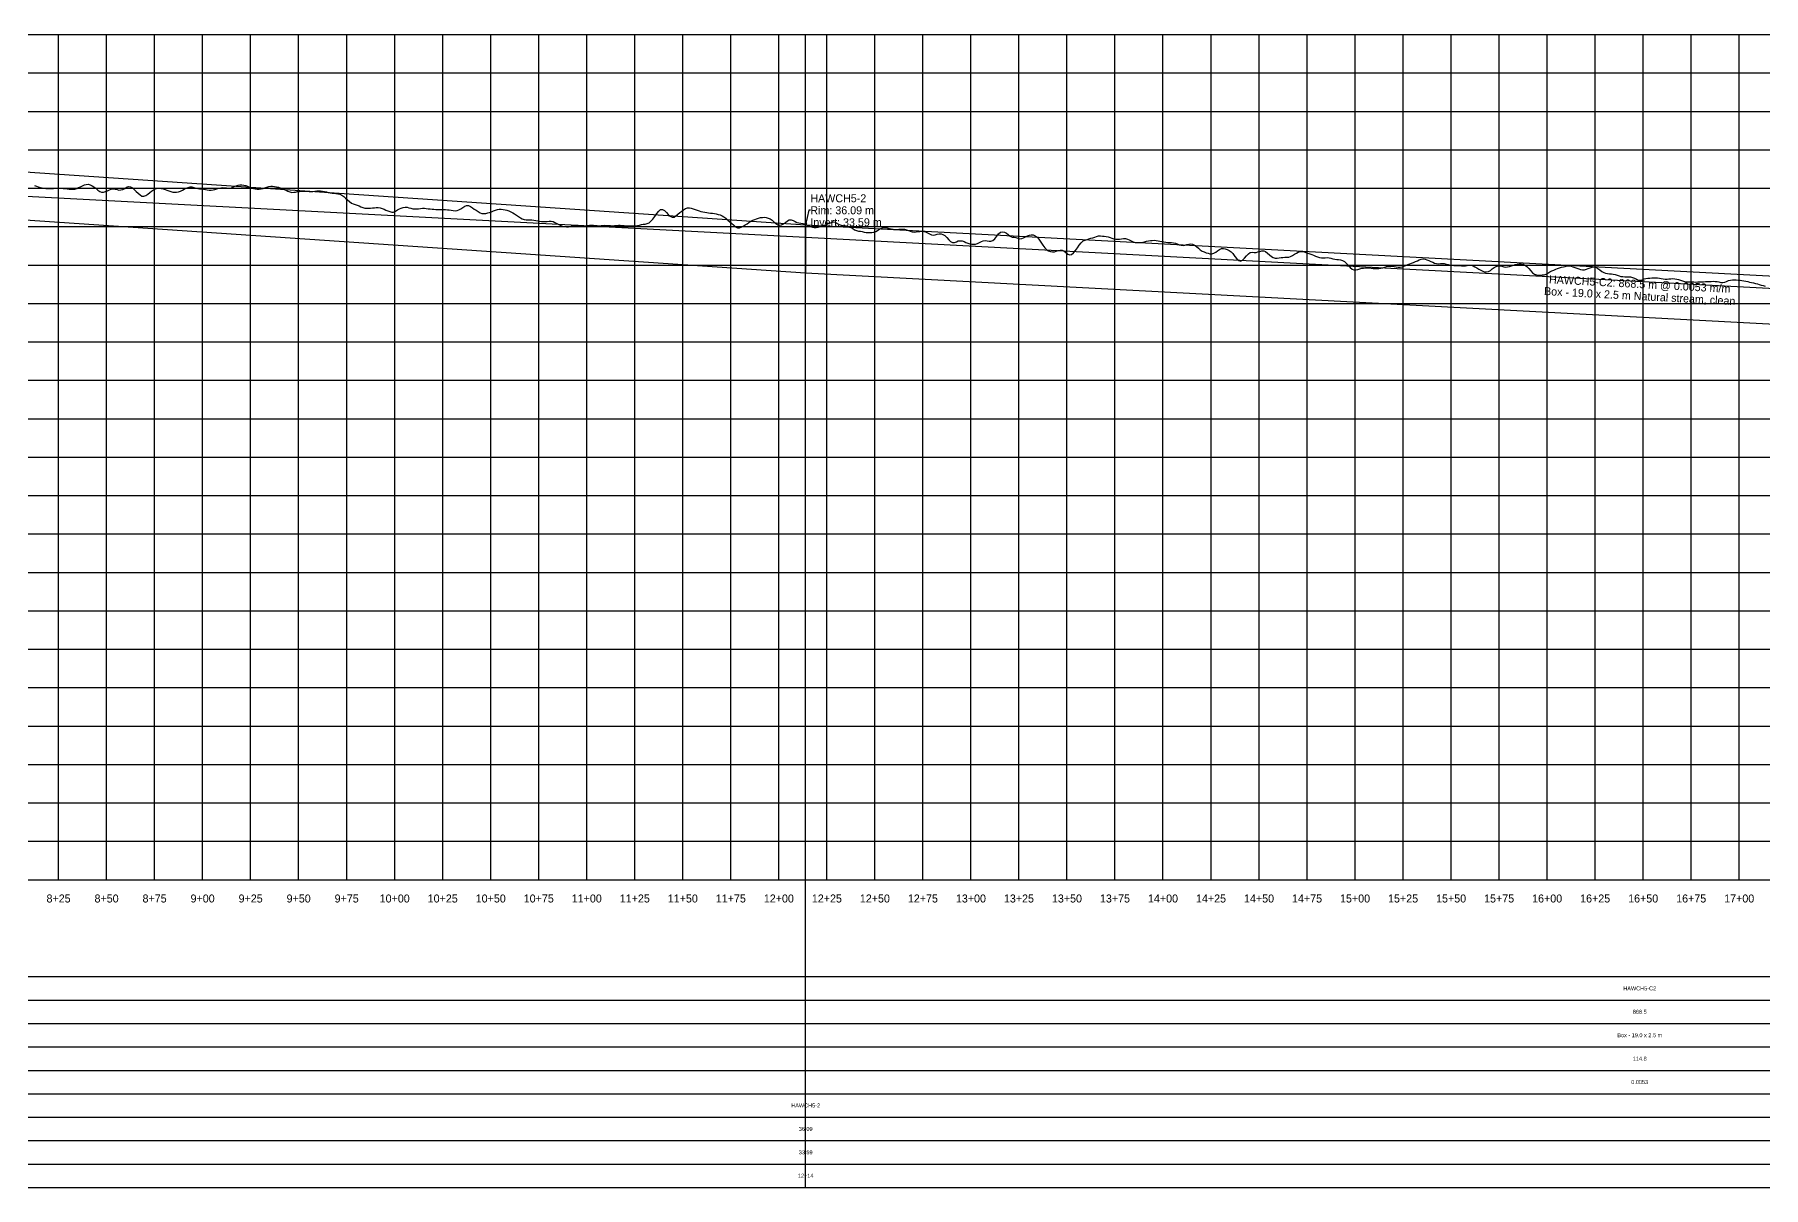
# Model space of a CAD drawing. Extents: x -64 to 7102, y -140 to 462.
# Drawn here: x 813 to 1713, y -140 to 460 of the extents above; entities that cross this region are included whole.
import ezdxf
from ezdxf.enums import TextEntityAlignment as Align

# ---------------------------------------------------------------- set-up
doc = ezdxf.new("R2010")
doc.units = 0
for name, color, linetype in [('Annotation', 7, 'Continuous'), ('Annotation_Table', 254, 'Continuous'), ('Crown', 7, 'Continuous'), ('Grid', 254, 'Continuous'), ('Grid_Text', 7, 'Continuous'), ('Ground_Elevation', 3, 'Continuous'), ('Hydraulic_Grade', 5, 'Continuous'), ('Invert', 7, 'Continuous'), ('Structure', 7, 'Continuous')]:
    doc.layers.add(name, color=color, linetype=linetype)

msp = doc.modelspace()

# ---------------------------------------------------------------- linework, layer by layer
at = {"layer": 'Annotation', "color": 0}
msp.add_lwpolyline([(1213.96, 360.9), (1213.76, 361.88), (1214.55, 361.7)], close=True, dxfattribs=at)
msp.add_lwpolyline([(1216.4, 368.52), (1215.66, 368.52), (1213.96, 360.9)], dxfattribs=at)
at = {"layer": 'Annotation_Table', "color": 254}
for points in [[(1213.96, -140.21), (1213.96, 460)], [(-25, -30.48), (7074.95, -30.48)], [(-25, -42.67), (7074.95, -42.67)], [(-25, -54.86), (7074.95, -54.86)], [(-25, -67.06), (7074.95, -67.06)], [(-25, -79.25), (7074.95, -79.25)], [(-25, -91.44), (7074.95, -91.44)], [(-25, -103.63), (7074.95, -103.63)], [(-25, -115.82), (7074.95, -115.82)], [(-25, -128.02), (7074.95, -128.02)], [(-25, -140.21), (7074.95, -140.21)]]:
    msp.add_lwpolyline(points, dxfattribs=at)
at = {"layer": 'Crown', "color": 0}
for points in [[(0, 443.4), (1213.96, 360.9)], [(1213.96, 360.9), (1213.96, 360.9)], [(1213.96, 360.9), (2082.44, 315.04)]]:
    msp.add_lwpolyline(points, dxfattribs=at)
at = {"layer": 'Grid', "color": 254}
for points in [[(-25, 460), (7075, 460)], [(825, 20), (825, 460)], [(850, 20), (850, 460)], [(875, 20), (875, 460)], [(900, 20), (900, 460)], [(925, 20), (925, 460)], [(950, 20), (950, 460)], [(975, 20), (975, 460)], [(1000, 20), (1000, 460)], [(1025, 20), (1025, 460)], [(1050, 20), (1050, 460)], [(1075, 20), (1075, 460)], [(1100, 20), (1100, 460)], [(1125, 20), (1125, 460)], [(1150, 20), (1150, 460)], [(1175, 20), (1175, 460)], [(1200, 20), (1200, 460)], [(1225, 20), (1225, 460)], [(1250, 20), (1250, 460)], [(1275, 20), (1275, 460)], [(1300, 20), (1300, 460)], [(1325, 20), (1325, 460)], [(1350, 20), (1350, 460)], [(1375, 20), (1375, 460)], [(1400, 20), (1400, 460)], [(1425, 20), (1425, 460)], [(1450, 20), (1450, 460)], [(1475, 20), (1475, 460)], [(1500, 20), (1500, 460)], [(1525, 20), (1525, 460)], [(1550, 20), (1550, 460)], [(1575, 20), (1575, 460)], [(1600, 20), (1600, 460)], [(1625, 20), (1625, 460)], [(1650, 20), (1650, 460)], [(1675, 20), (1675, 460)], [(1700, 20), (1700, 460)], [(-25, 440), (7075, 440)], [(-25, 420), (7075, 420)], [(-25, 400), (7075, 400)], [(-25, 380), (7075, 380)], [(-25, 360), (7075, 360)], [(-25, 340), (7075, 340)], [(-25, 320), (7075, 320)], [(-25, 300), (7075, 300)], [(-25, 280), (7075, 280)], [(-25, 260), (7075, 260)], [(-25, 240), (7075, 240)], [(-25, 220), (7075, 220)], [(-25, 200), (7075, 200)], [(-25, 180), (7075, 180)], [(-25, 160), (7075, 160)], [(-25, 140), (7075, 140)], [(-25, 120), (7075, 120)], [(-25, 100), (7075, 100)], [(-25, 80), (7075, 80)], [(-25, 60), (7075, 60)], [(-25, 40), (7075, 40)], [(-25, 20), (7075, 20)]]:
    msp.add_lwpolyline(points, dxfattribs=at)
at = {"layer": 'Ground_Elevation', "color": 3}
msp.add_lwpolyline([(812.44, 381.43), (813.44, 381.07), (814.44, 380.71), (815.44, 380.43), (816.44, 380.21), (817.44, 380.03), (818.44, 379.88), (819.44, 379.83), (820.44, 379.8), (821.44, 379.83), (822.44, 379.88), (823.44, 379.98), (824.44, 380.04), (825.44, 380.02), (826.44, 379.99), (827.44, 379.9), (828.44, 379.78), (829.44, 379.66), (830.44, 379.59), (831.44, 379.56), (832.44, 379.51), (833.44, 379.55), (834.44, 379.87), (835.44, 380.34), (836.44, 380.79), (837.44, 381.25), (838.44, 381.71), (839.44, 382.02), (840.44, 382.06), (841.44, 381.82), (842.44, 381.33), (843.44, 380.7), (844.44, 380.02), (845.44, 379.08), (846.44, 378.25), (847.44, 377.91), (848.44, 377.96), (849.44, 378.3), (850.44, 378.69), (851.44, 379.18), (852.44, 379.59), (853.44, 379.74), (854.44, 379.59), (855.44, 379.3), (856.44, 379.06), (857.44, 379.09), (858.44, 379.33), (859.44, 379.86), (860.44, 380.5), (861.44, 380.89), (862.44, 380.8), (863.44, 380.26), (864.44, 379.36), (865.44, 378.33), (866.44, 377.46), (867.44, 376.65), (868.44, 375.92), (869.44, 375.8), (870.44, 376.21), (871.44, 376.93), (872.44, 377.8), (873.44, 378.56), (874.44, 379.21), (875.44, 379.68), (876.44, 379.96), (877.44, 380.03), (878.44, 379.9), (879.44, 379.61), (880.44, 379.29), (881.44, 378.95), (882.44, 378.63), (883.44, 378.27), (884.44, 378.02), (885.44, 377.93), (886.44, 377.97), (887.44, 378.17), (888.44, 378.47), (889.44, 378.96), (890.44, 379.5), (891.44, 380.03), (892.44, 380.46), (893.44, 380.77), (894.44, 380.74), (895.44, 380.41), (896.44, 380.06), (897.44, 379.82), (898.44, 379.73), (899.44, 379.67), (900.44, 379.56), (901.44, 379.37), (902.44, 379.18), (903.44, 379.07), (904.44, 379.03), (905.44, 379.11), (906.44, 379.36), (907.44, 379.73), (908.44, 380.04), (909.44, 380.24), (910.44, 380.32), (911.44, 380.27), (912.44, 380.16), (913.44, 380.08), (914.44, 380.11), (915.44, 380.41), (916.44, 380.87), (917.44, 381.29), (918.44, 381.6), (919.44, 381.77), (920.44, 381.8), (921.44, 381.68), (922.44, 381.44), (923.44, 381.07), (924.44, 380.64), (925.44, 380.25), (926.44, 379.93), (927.44, 379.68), (928.44, 379.5), (929.44, 379.48), (930.44, 379.61), (931.44, 379.8), (932.44, 380.21), (933.44, 380.62), (934.44, 380.89), (935.44, 381.1), (936.44, 381.11), (937.44, 380.97), (938.44, 380.76), (939.44, 380.53), (940.44, 380.19), (941.44, 379.77), (942.44, 379.41), (943.44, 378.95), (944.44, 378.44), (945.44, 378.08), (946.44, 377.83), (947.44, 377.87), (948.44, 378.02), (949.44, 378.22), (950.44, 378.35), (951.44, 378.45), (952.44, 378.53), (953.44, 378.55), (954.44, 378.48), (955.44, 378.37), (956.44, 378.32), (957.44, 378.38), (958.44, 378.5), (959.44, 378.61), (960.44, 378.71), (961.44, 378.66), (962.44, 378.5), (963.44, 378.28), (964.44, 378.07), (965.44, 377.86), (966.44, 377.64), (967.44, 377.48), (968.44, 377.41), (969.44, 377.34), (970.44, 377.17), (971.44, 376.89), (972.44, 376.4), (973.44, 375.74), (974.44, 374.91), (975.44, 373.98), (976.44, 373.03), (977.44, 372.25), (978.44, 371.82), (979.44, 371.52), (980.44, 371.19), (981.44, 370.82), (982.44, 370.37), (983.44, 369.97), (984.44, 369.71), (985.44, 369.62), (986.44, 369.64), (987.44, 369.7), (988.44, 369.77), (989.44, 369.86), (990.44, 369.9), (991.44, 369.89), (992.44, 369.75), (993.44, 369.45), (994.44, 369.08), (995.44, 368.66), (996.44, 368.23), (997.44, 367.81), (998.44, 367.53), (999.44, 367.62), (1000.44, 368.1), (1001.44, 368.74), (1002.44, 369.27), (1003.44, 369.65), (1004.44, 369.95), (1005.44, 370.15), (1006.44, 370.13), (1007.44, 369.87), (1008.44, 369.55), (1009.44, 369.33), (1010.44, 369.25), (1011.44, 369.26), (1012.44, 369.35), (1013.44, 369.51), (1014.44, 369.64), (1015.44, 369.63), (1016.44, 369.5), (1017.44, 369.34), (1018.44, 369.23), (1019.44, 369.16), (1020.44, 369.08), (1021.44, 369), (1022.44, 368.93), (1023.44, 368.93), (1024.44, 368.97), (1025.44, 368.96), (1026.44, 368.91), (1027.44, 368.83), (1028.44, 368.72), (1029.44, 368.57), (1030.44, 368.39), (1031.44, 368.29), (1032.44, 368.39), (1033.44, 368.71), (1034.44, 369.27), (1035.44, 369.95), (1036.44, 370.59), (1037.44, 371), (1038.44, 370.97), (1039.44, 370.52), (1040.44, 369.85), (1041.44, 369.17), (1042.44, 368.5), (1043.44, 367.81), (1044.44, 367.23), (1045.44, 366.87), (1046.44, 366.77), (1047.44, 366.9), (1048.44, 367.13), (1049.44, 367.44), (1050.44, 367.8), (1051.44, 368.16), (1052.44, 368.54), (1053.44, 368.86), (1054.44, 369.07), (1055.44, 369.09), (1056.44, 368.98), (1057.44, 368.82), (1058.44, 368.58), (1059.44, 368.22), (1060.44, 367.73), (1061.44, 367.19), (1062.44, 366.63), (1063.44, 365.95), (1064.44, 365.24), (1065.44, 364.55), (1066.44, 364), (1067.44, 363.66), (1068.44, 363.51), (1069.44, 363.54), (1070.44, 363.55), (1071.44, 363.51), (1072.44, 363.43), (1073.44, 363.23), (1074.44, 363.01), (1075.44, 362.8), (1076.44, 362.66), (1077.44, 362.62), (1078.44, 362.63), (1079.44, 362.67), (1080.44, 362.77), (1081.44, 362.78), (1082.44, 362.6), (1083.44, 362.15), (1084.44, 361.62), (1085.44, 361.07), (1086.44, 360.64), (1087.44, 360.3), (1088.44, 360.03), (1089.44, 359.92), (1090.44, 359.96), (1091.44, 360.16), (1092.44, 360.4), (1093.44, 360.62), (1094.44, 360.74), (1095.44, 360.75), (1096.44, 360.62), (1097.44, 360.42), (1098.44, 360.36), (1099.44, 360.46), (1100.44, 360.64), (1101.44, 360.76), (1102.44, 360.77), (1103.44, 360.74), (1104.44, 360.64), (1105.44, 360.56), (1106.44, 360.51), (1107.44, 360.56), (1108.44, 360.66), (1109.44, 360.7), (1110.44, 360.64), (1111.44, 360.59), (1112.44, 360.53), (1113.44, 360.5), (1114.44, 360.55), (1115.44, 360.64), (1116.44, 360.72), (1117.44, 360.7), (1118.44, 360.61), (1119.44, 360.52), (1120.44, 360.42), (1121.44, 360.38), (1122.44, 360.39), (1123.44, 360.43), (1124.44, 360.45), (1125.44, 360.5), (1126.44, 360.62), (1127.44, 360.84), (1128.44, 361.08), (1129.44, 361.24), (1130.44, 361.37), (1131.44, 361.6), (1132.44, 362.04), (1133.44, 362.8), (1134.44, 363.92), (1135.44, 365.36), (1136.44, 366.85), (1137.44, 368.12), (1138.44, 368.9), (1139.44, 368.97), (1140.44, 368.4), (1141.44, 367.45), (1142.44, 366.33), (1143.44, 365.41), (1144.44, 364.92), (1145.44, 365.02), (1146.44, 365.58), (1147.44, 366.42), (1148.44, 367.31), (1149.44, 368.1), (1150.44, 368.81), (1151.44, 369.43), (1152.44, 369.78), (1153.44, 369.82), (1154.44, 369.61), (1155.44, 369.25), (1156.44, 368.85), (1157.44, 368.51), (1158.44, 368.23), (1159.44, 367.93), (1160.44, 367.67), (1161.44, 367.46), (1162.44, 367.3), (1163.44, 367.18), (1164.44, 367.06), (1165.44, 366.94), (1166.44, 366.81), (1167.44, 366.64), (1168.44, 366.4), (1169.44, 366.08), (1170.44, 365.66), (1171.44, 365.1), (1172.44, 364.36), (1173.44, 363.41), (1174.44, 362.43), (1175.44, 361.62), (1176.44, 360.86), (1177.44, 359.98), (1178.44, 359.38), (1179.44, 359.4), (1180.44, 359.8), (1181.44, 360.32), (1182.44, 360.89), (1183.44, 361.51), (1184.44, 362.23), (1185.44, 362.86), (1186.44, 363.29), (1187.44, 363.65), (1188.44, 364.02), (1189.44, 364.41), (1190.44, 364.7), (1191.44, 364.85), (1192.44, 364.87), (1193.44, 364.75), (1194.44, 364.48), (1195.44, 364), (1196.44, 363.31), (1197.44, 362.45), (1198.44, 361.6), (1199.44, 360.95), (1200.44, 360.73), (1201.44, 360.9), (1202.44, 361.43), (1203.44, 362.21), (1204.44, 363), (1205.44, 363.52), (1206.44, 363.57), (1207.44, 363.2), (1208.44, 362.66), (1209.44, 362.24), (1210.44, 362.03), (1211.44, 361.87), (1212.44, 361.59), (1213.44, 361.25), (1214.44, 360.86), (1215.44, 360.46), (1216.44, 360.1), (1217.44, 359.77), (1218.44, 359.57), (1219.44, 359.56), (1220.44, 359.8), (1221.44, 360.15), (1222.44, 360.46), (1223.44, 360.7), (1224.44, 361), (1225.44, 361.4), (1226.44, 361.84), (1227.44, 362.16), (1228.44, 362.48), (1229.44, 362.27), (1230.44, 361.66), (1231.44, 361.14), (1232.44, 360.79), (1233.44, 360.55), (1234.44, 360.38), (1235.44, 360.18), (1236.44, 359.88), (1237.44, 359.51), (1238.44, 359), (1239.44, 358.4), (1240.44, 357.95), (1241.44, 357.72), (1242.44, 357.58), (1243.44, 357.41), (1244.44, 357.15), (1245.44, 356.96), (1246.44, 356.9), (1247.44, 356.92), (1248.44, 356.99), (1249.44, 357.15), (1250.44, 357.5), (1251.44, 358.03), (1252.44, 358.64), (1253.44, 359.18), (1254.44, 359.5), (1255.44, 359.6), (1256.44, 359.44), (1257.44, 359.12), (1258.44, 358.78), (1259.44, 358.64), (1260.44, 358.59), (1261.44, 358.6), (1262.44, 358.65), (1263.44, 358.72), (1264.44, 358.76), (1265.44, 358.66), (1266.44, 358.42), (1267.44, 358.03), (1268.44, 357.62), (1269.44, 357.31), (1270.44, 357.16), (1271.44, 357.24), (1272.44, 357.41), (1273.44, 357.53), (1274.44, 357.59), (1275.44, 357.56), (1276.44, 357.34), (1277.44, 356.85), (1278.44, 356.26), (1279.44, 355.79), (1280.44, 355.6), (1281.44, 355.73), (1282.44, 356.01), (1283.44, 356.27), (1284.44, 356.31), (1285.44, 356), (1286.44, 355.32), (1287.44, 354.37), (1288.44, 353.22), (1289.44, 352.23), (1290.44, 351.72), (1291.44, 351.74), (1292.44, 352.17), (1293.44, 352.55), (1294.44, 352.67), (1295.44, 352.54), (1296.44, 352.22), (1297.44, 351.83), (1298.44, 351.44), (1299.44, 351.13), (1300.44, 350.91), (1301.44, 350.83), (1302.44, 350.95), (1303.44, 351.25), (1304.44, 351.69), (1305.44, 352.19), (1306.44, 352.67), (1307.44, 352.86), (1308.44, 352.69), (1309.44, 352.43), (1310.44, 352.36), (1311.44, 352.75), (1312.44, 353.74), (1313.44, 355.08), (1314.44, 356.28), (1315.44, 357.05), (1316.44, 357.3), (1317.44, 357.13), (1318.44, 356.66), (1319.44, 355.84), (1320.44, 355.02), (1321.44, 354.58), (1322.44, 354.47), (1323.44, 354.31), (1324.44, 353.96), (1325.44, 353.7), (1326.44, 353.81), (1327.44, 354.22), (1328.44, 354.7), (1329.44, 355.17), (1330.44, 355.58), (1331.44, 355.81), (1332.44, 355.76), (1333.44, 355.25), (1334.44, 354.49), (1335.44, 353.45), (1336.44, 351.99), (1337.44, 350.35), (1338.44, 348.92), (1339.44, 347.99), (1340.44, 347.4), (1341.44, 346.98), (1342.44, 346.81), (1343.44, 346.92), (1344.44, 347.21), (1345.44, 347.61), (1346.44, 347.84), (1347.44, 347.76), (1348.44, 347.34), (1349.44, 346.61), (1350.44, 345.74), (1351.44, 345.3), (1352.44, 345.54), (1353.44, 346.35), (1354.44, 347.55), (1355.44, 348.95), (1356.44, 350.38), (1357.44, 351.63), (1358.44, 352.54), (1359.44, 353.02), (1360.44, 353.3), (1361.44, 353.6), (1362.44, 353.93), (1363.44, 354.23), (1364.44, 354.55), (1365.44, 354.9), (1366.44, 355.15), (1367.44, 355.2), (1368.44, 355.11), (1369.44, 355.01), (1370.44, 354.89), (1371.44, 354.75), (1372.44, 354.43), (1373.44, 354.01), (1374.44, 353.69), (1375.44, 353.51), (1376.44, 353.46), (1377.44, 353.51), (1378.44, 353.71), (1379.44, 353.91), (1380.44, 353.88), (1381.44, 353.56), (1382.44, 353.12), (1383.44, 352.62), (1384.44, 352.16), (1385.44, 351.82), (1386.44, 351.67), (1387.44, 351.69), (1388.44, 351.77), (1389.44, 351.93), (1390.44, 352.18), (1391.44, 352.52), (1392.44, 352.67), (1393.44, 352.74), (1394.44, 352.84), (1395.44, 352.88), (1396.44, 352.82), (1397.44, 352.65), (1398.44, 352.42), (1399.44, 352.22), (1400.44, 352.05), (1401.44, 351.86), (1402.44, 351.77), (1403.44, 351.79), (1404.44, 351.77), (1405.44, 351.62), (1406.44, 351.32), (1407.44, 350.97), (1408.44, 350.62), (1409.44, 350.34), (1410.44, 350.24), (1411.44, 350.38), (1412.44, 350.67), (1413.44, 350.95), (1414.44, 351.02), (1415.44, 350.82), (1416.44, 350.36), (1417.44, 349.64), (1418.44, 348.78), (1419.44, 347.93), (1420.44, 347.3), (1421.44, 346.85), (1422.44, 346.44), (1423.44, 346.12), (1424.44, 345.9), (1425.44, 345.86), (1426.44, 346.12), (1427.44, 346.64), (1428.44, 347.35), (1429.44, 348.08), (1430.44, 348.55), (1431.44, 348.61), (1432.44, 348.42), (1433.44, 348.08), (1434.44, 347.62), (1435.44, 346.96), (1436.44, 345.95), (1437.44, 344.53), (1438.44, 343.23), (1439.44, 342.33), (1440.44, 342.06), (1441.44, 342.55), (1442.44, 343.61), (1443.44, 344.81), (1444.44, 345.86), (1445.44, 346.48), (1446.44, 346.66), (1447.44, 346.58), (1448.44, 346.61), (1449.44, 346.82), (1450.44, 347.12), (1451.44, 347.41), (1452.44, 347.43), (1453.44, 347.03), (1454.44, 346.25), (1455.44, 345.29), (1456.44, 344.46), (1457.44, 343.91), (1458.44, 343.66), (1459.44, 343.62), (1460.44, 343.7), (1461.44, 343.86), (1462.44, 344.01), (1463.44, 344.07), (1464.44, 344.06), (1465.44, 344.13), (1466.44, 344.44), (1467.44, 344.98), (1468.44, 345.65), (1469.44, 346.28), (1470.44, 346.76), (1471.44, 347.02), (1472.44, 347.06), (1473.44, 346.88), (1474.44, 346.58), (1475.44, 346.23), (1476.44, 345.89), (1477.44, 345.54), (1478.44, 345.14), (1479.44, 344.64), (1480.44, 344.21), (1481.44, 343.93), (1482.44, 343.79), (1483.44, 343.76), (1484.44, 343.84), (1485.44, 343.89), (1486.44, 343.84), (1487.44, 343.62), (1488.44, 343.32), (1489.44, 343.04), (1490.44, 342.88), (1491.44, 342.84), (1492.44, 342.74), (1493.44, 342.45), (1494.44, 341.86), (1495.44, 341), (1496.44, 339.89), (1497.44, 338.77), (1498.44, 337.94), (1499.44, 337.55), (1500.44, 337.49), (1501.44, 337.7), (1502.44, 338.04), (1503.44, 338.31), (1504.44, 338.46), (1505.44, 338.51), (1506.44, 338.55), (1507.44, 338.54), (1508.44, 338.45), (1509.44, 338.29), (1510.44, 338.18), (1511.44, 338.15), (1512.44, 338.18), (1513.44, 338.32), (1514.44, 338.62), (1515.44, 338.97), (1516.44, 339.28), (1517.44, 339.48), (1518.44, 339.5), (1519.44, 339.42), (1520.44, 339.25), (1521.44, 339.07), (1522.44, 338.95), (1523.44, 338.95), (1524.44, 339.1), (1525.44, 339.41), (1526.44, 339.8), (1527.44, 340.22), (1528.44, 340.65), (1529.44, 341.05), (1530.44, 341.4), (1531.44, 341.8), (1532.44, 342.28), (1533.44, 342.77), (1534.44, 343.13), (1535.44, 343.19), (1536.44, 343.05), (1537.44, 342.79), (1538.44, 342.44), (1539.44, 341.94), (1540.44, 341.45), (1541.44, 341.04), (1542.44, 340.8), (1543.44, 340.72), (1544.44, 340.77), (1545.44, 340.88), (1546.44, 340.78), (1547.44, 340.5), (1548.44, 340.22), (1549.44, 340.01), (1550.44, 339.88), (1551.44, 339.78), (1552.44, 339.72), (1553.44, 339.72), (1554.44, 339.73), (1555.44, 339.67), (1556.44, 339.61), (1557.44, 339.62), (1558.44, 339.74), (1559.44, 339.98), (1560.44, 339.94), (1561.44, 339.6), (1562.44, 339.1), (1563.44, 338.49), (1564.44, 337.86), (1565.44, 337.34), (1566.44, 336.88), (1567.44, 336.53), (1568.44, 336.44), (1569.44, 336.68), (1570.44, 337.25), (1571.44, 337.99), (1572.44, 338.69), (1573.44, 339.27), (1574.44, 339.66), (1575.44, 339.68), (1576.44, 339.41), (1577.44, 339.06), (1578.44, 338.88), (1579.44, 339.01), (1580.44, 339.34), (1581.44, 339.68), (1582.44, 339.97), (1583.44, 340.23), (1584.44, 340.48), (1585.44, 340.67), (1586.44, 340.7), (1587.44, 340.49), (1588.44, 339.97), (1589.44, 339.17), (1590.44, 338.16), (1591.44, 337.03), (1592.44, 336.01), (1593.44, 335.27), (1594.44, 334.86), (1595.44, 334.76), (1596.44, 334.78), (1597.44, 334.83), (1598.44, 334.93), (1599.44, 335.27), (1600.44, 335.85), (1601.44, 336.4), (1602.44, 336.92), (1603.44, 337.4), (1604.44, 337.85), (1605.44, 338.25), (1606.44, 338.59), (1607.44, 338.88), (1608.44, 339.11), (1609.44, 339.33), (1610.44, 339.53), (1611.44, 339.66), (1612.44, 339.5), (1613.44, 339.12), (1614.44, 338.7), (1615.44, 338.36), (1616.44, 338.04), (1617.44, 337.72), (1618.44, 337.53), (1619.44, 337.6), (1620.44, 337.87), (1621.44, 338.21), (1622.44, 338.6), (1623.44, 338.92), (1624.44, 339.06), (1625.44, 338.83), (1626.44, 338.27), (1627.44, 337.45), (1628.44, 336.69), (1629.44, 336.12), (1630.44, 335.75), (1631.44, 335.57), (1632.44, 335.48), (1633.44, 335.42), (1634.44, 335.32), (1635.44, 335.1), (1636.44, 334.78), (1637.44, 334.41), (1638.44, 334.12), (1639.44, 333.97), (1640.44, 333.91), (1641.44, 333.88), (1642.44, 333.85), (1643.44, 333.79), (1644.44, 333.58), (1645.44, 333.16), (1646.44, 332.61), (1647.44, 332.19), (1648.44, 332.09), (1649.44, 332.35), (1650.44, 332.81), (1651.44, 333.02), (1652.44, 333.13), (1653.44, 333.22), (1654.44, 333.3), (1655.44, 333.36), (1656.44, 333.36), (1657.44, 333.32), (1658.44, 333.22), (1659.44, 333.06), (1660.44, 332.85), (1661.44, 332.61), (1662.44, 332.62), (1663.44, 332.76), (1664.44, 332.89), (1665.44, 332.94), (1666.44, 332.9), (1667.44, 332.74), (1668.44, 332.46), (1669.44, 332.12), (1670.44, 331.74), (1671.44, 331.44), (1672.44, 331.3), (1673.44, 331.28), (1674.44, 331.28), (1675.44, 331.25), (1676.44, 331.21), (1677.44, 331.18), (1678.44, 331.19), (1679.44, 331.21), (1680.44, 331.24), (1681.44, 331.3), (1682.44, 331.38), (1683.44, 331.41), (1684.44, 331.44), (1685.44, 331.48), (1686.44, 331.54), (1687.44, 331.53), (1688.44, 331.41), (1689.44, 331.21), (1690.44, 330.99), (1691.44, 330.9), (1692.44, 331.04), (1693.44, 331.43), (1694.44, 331.94), (1695.44, 332.15), (1696.44, 332.23), (1697.44, 332.28), (1698.44, 332.27), (1699.44, 332.21), (1700.44, 332.11), (1701.44, 331.97), (1702.44, 331.81), (1703.44, 331.62), (1704.44, 331.41), (1705.44, 331.18), (1706.44, 330.94), (1707.44, 330.68), (1708.44, 330.42), (1709.44, 330.16), (1710.44, 329.89), (1711.44, 329.61), (1712.44, 329.34), (1713.44, 329.05)], dxfattribs=at)
at = {"layer": 'Hydraulic_Grade', "color": 5}
for points in [[(0, 418.4), (1213.96, 354.48)], [(1213.96, 354.48), (1213.96, 354.48)], [(1213.96, 354.48), (2082.44, 308.53)]]:
    msp.add_lwpolyline(points, dxfattribs=at)
at = {"layer": 'Invert', "color": 0}
for points in [[(0, 418.4), (1213.96, 335.9)], [(1213.96, 335.9), (1213.96, 335.9)], [(1213.96, 335.9), (2082.44, 290.04)]]:
    msp.add_lwpolyline(points, dxfattribs=at)
at = {"layer": 'Structure', "color": 0}
msp.add_lwpolyline([(1213.96, 360.9), (1213.96, 335.9)], dxfattribs=at)
msp.add_lwpolyline([(1213.96, 360.9), (1213.96, 335.9)], dxfattribs=at)

# ---------------------------------------------------------------- texts
at = {"layer": 'Annotation', "color": 0}
for s, height, p in [('HAWCH5-2', 4.167, (1216.4, 374.77)), ('Rim: 36.09 m', 4.1667, (1216.4, 368.52)), ('Invert: 33.59 m', 4.1667, (1216.4, 362.27))]:
    msp.add_text(s, height=height, dxfattribs=at).set_placement(p, align=Align.MIDDLE_LEFT)
for s, p in [('HAWCH5-C2: 868.5 m @ 0.0053 m/m', (1648.2, 330.11)), ('Box - 19.0 x 2.5 m Natural stream, clean', (1648.2, 323.86))]:
    msp.add_text(s, height=4.1667, rotation=356.97731, dxfattribs=at).set_placement(p, align=Align.MIDDLE_CENTER)
at = {"layer": 'Annotation_Table', "color": 0}
for s, height, p in [('HAWCH5-C2', 2.083, (1648.2, -36.58)), ('868.5', 2.083, (1648.2, -48.77)), ('Box - 19.0 x 2.5 m', 2.0833, (1648.2, -60.96)), ('114.8', 2.083, (1648.2, -73.15)), ('0.0053', 2.083, (1648.2, -85.34)), ('HAWCH5-2', 2.083, (1213.96, -97.54)), ('36.09', 2.083, (1213.96, -109.73)), ('33.59', 2.083, (1213.96, -121.92)), ('12+14', 2.083, (1213.96, -134.11))]:
    msp.add_text(s, height=height, dxfattribs=at).set_placement(p, align=Align.MIDDLE_CENTER)
at = {"layer": 'Grid_Text', "color": 0}
for s, p in [('8+25', (825, 12.3)), ('8+50', (850, 12.3)), ('8+75', (875, 12.3)), ('9+00', (900, 12.3)), ('9+25', (925, 12.3)), ('9+50', (950, 12.3)), ('9+75', (975, 12.3)), ('10+00', (1000, 12.3)), ('10+25', (1025, 12.3)), ('10+50', (1050, 12.3)), ('10+75', (1075, 12.3)), ('11+00', (1100, 12.3)), ('11+25', (1125, 12.3)), ('11+50', (1150, 12.3)), ('11+75', (1175, 12.3)), ('12+00', (1200, 12.3)), ('12+25', (1225, 12.3)), ('12+50', (1250, 12.3)), ('12+75', (1275, 12.3)), ('13+00', (1300, 12.3)), ('13+25', (1325, 12.3)), ('13+50', (1350, 12.3)), ('13+75', (1375, 12.3)), ('14+00', (1400, 12.3)), ('14+25', (1425, 12.3)), ('14+50', (1450, 12.3)), ('14+75', (1475, 12.3)), ('15+00', (1500, 12.3)), ('15+25', (1525, 12.3)), ('15+50', (1550, 12.3)), ('15+75', (1575, 12.3)), ('16+00', (1600, 12.3)), ('16+25', (1625, 12.3)), ('16+50', (1650, 12.3)), ('16+75', (1675, 12.3)), ('17+00', (1700, 12.3))]:
    msp.add_text(s, height=4.167, dxfattribs=at).set_placement(p, align=Align.TOP_CENTER)

doc.saveas('drawing.dxf')
